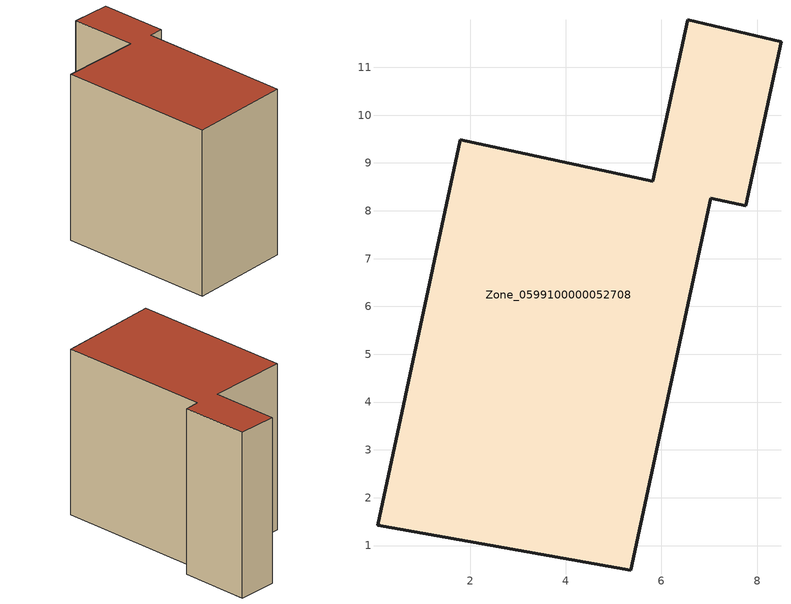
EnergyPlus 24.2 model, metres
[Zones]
Zone_0599100000052708
 floor ground (C_G): 5.82,8.62 6.55,11.99 8.5,11.54 7.76,8.11 7.03,8.26 5.36,0.49 0.06,1.42 1.79,9.49 z0
 wall outside (C_F): 7.76,8.11 8.5,11.54 6.55,11.99 5.82,8.62 1.79,9.49 0.06,1.42 5.36,0.49 7.03,8.26 7.76,8.11 z0:8.67
 roof outside (C_R): 0.06,1.42 5.36,0.49 7.03,8.26 7.76,8.11 8.5,11.54 6.55,11.99 5.82,8.62 1.79,9.49 z8.67
[BUILDING]
Pand.0599100000052708: North Axis=0; Terrain=City; Loads Convergence Tolerance Value=0.04; Temperature Convergence Tolerance Value=0.4; Solar Distribution=FullExterior; Maximum Number of Warmup Days=25; Minimum Number of Warmup Days=1
[Site:Location]
Rotterdam.The.Hague.AP_ZH_NLD Design_Conditions: Latitude=51.96; Longitude=4.45; Time Zone=1; Elevation=-4.5
[SITE:GROUNDTEMPERATURE:BUILDINGSURFACE]
18, 18, 18, 18, 18, 18, 18, 18, 18, 18, 18, 18
[MATERIAL] Thermal Absorptance=0.9; Solar Absorptance=0.7; Visible Absorptance=0.7
Name | Roughness | Thickness | Conductivity | Density | Specific Heat
G.TC.1975-1991 | MediumSmooth | 0.15 | 0.288461 | 540 | 1210
F.TC.1975-1991 | Rough | 0.3 | 0.230769 | 1920 | 840
R.TC.1975-1991 | MediumRough | 0.2 | 0.153846 | 1500 | 1000
[CONSTRUCTION]
C_G: G.TC.1975-1991
C_F: F.TC.1975-1991
C_R: R.TC.1975-1991
[ZONE]
Zone_0599100000052708: Type=1; Multiplier=1; Ceiling Height=Autocalculate; Volume=Autocalculate; Floor Area=autocalculate; Part of Total Floor Area=Yes
[ZONEINFILTRATION:DESIGNFLOWRATE]
Infil_Zone_0599100000052708: Zone or ZoneList or Space or SpaceList=Zone_0599100000052708; Schedule=AlwaysOn; Design Flow Rate Calculation Method=Flow/Area; Flow Rate per Floor Area=0.003; Constant Term Coefficient=1; Temperature Term Coefficient=0; Velocity Term Coefficient=0; Velocity Squared Term Coefficient=0
[HVACTEMPLATE:ZONE:IDEALLOADSAIRSYSTEM]
Zone_0599100000052708: Maximum Heating Supply Air Temperature=50; Minimum Cooling Supply Air Temperature=13; Maximum Heating Supply Air Humidity Ratio=0.0156; Minimum Cooling Supply Air Humidity Ratio=0.0077; Heating Limit=NoLimit; Cooling Limit=NoLimit; Dehumidification Control Type=ConstantSensibleHeatRatio; Cooling Sensible Heat Ratio=0.7; Dehumidification Setpoint=60; Humidification Control Type=None; Humidification Setpoint=30; Outdoor Air Method=None; Outdoor Air Flow Rate per Person=0.00944; Outdoor Air Flow Rate per Zone Floor Area=0; Outdoor Air Flow Rate per Zone=0; Demand Controlled Ventilation Type=None; Outdoor Air Economizer Type=NoEconomizer; Heat Recovery Type=None; Sensible Heat Recovery Effectiveness=0.7; Latent Heat Recovery Effectiveness=0.65
[ZONECONTROL:THERMOSTAT]
ThermostatControl_Zone_0599100000052708: Zone or ZoneList=Zone_0599100000052708; Control Type Schedule=DualSetpointControlType; Control 1=Thermostat_Zone_0599100000052708; Temperature Difference Between Cutout And Setpoint=0
[THERMOSTATSETPOINT:DUALSETPOINT]
Thermostat_Zone_0599100000052708: Heating Setpoint Temperature Schedule=HeatingSetpoint_Zone_0599100000052708; Cooling Setpoint Temperature Schedule=CoolingSetpoint_Zone_0599100000052708
[SCHEDULE:COMPACT]
HeatingSetpoint_Zone_0599100000052708: Through: 12/31, For: AllDays, Until: 24:00, 21
CoolingSetpoint_Zone_0599100000052708: Through: 12/31, For: AllDays, Until: 24:00, 24
DualSetpointControlType: Through: 12/31, For: AllDays, Until: 24:00, 4
AlwaysOn: Through: 12/31, For: AllDays, Until: 24:00, 1
